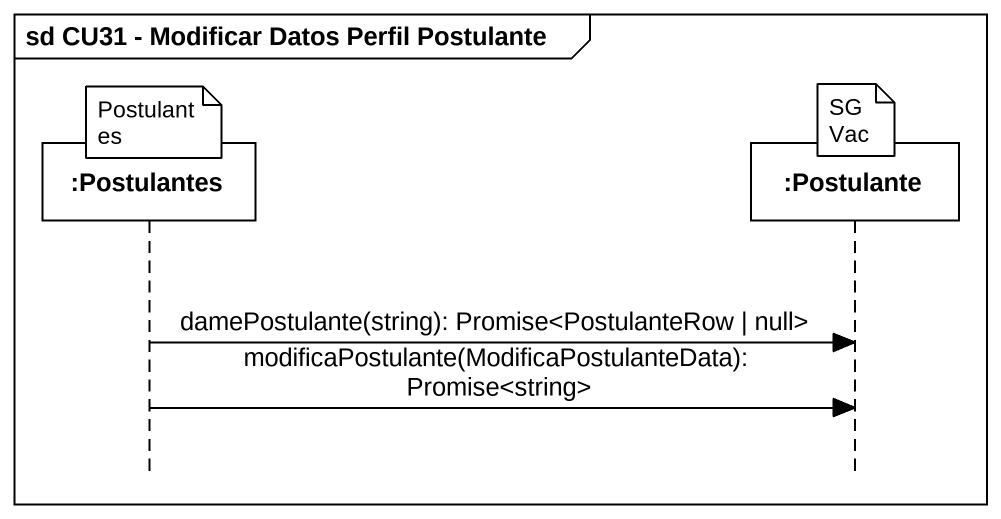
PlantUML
@startuml
mainframe sd CU31 - Modificar Datos Perfil Postulante
hide footbox
participant ":Postulantes" as Postulantes
participant ":Postulante" as Postulante

note over Postulante : SGVac
note over Postulantes : Postulantes
Postulantes -> Postulante : damePostulante(string): Promise<PostulanteRow | null>
Postulantes -> Postulante : modificaPostulante(ModificaPostulanteData): Promise<string>
@enduml
